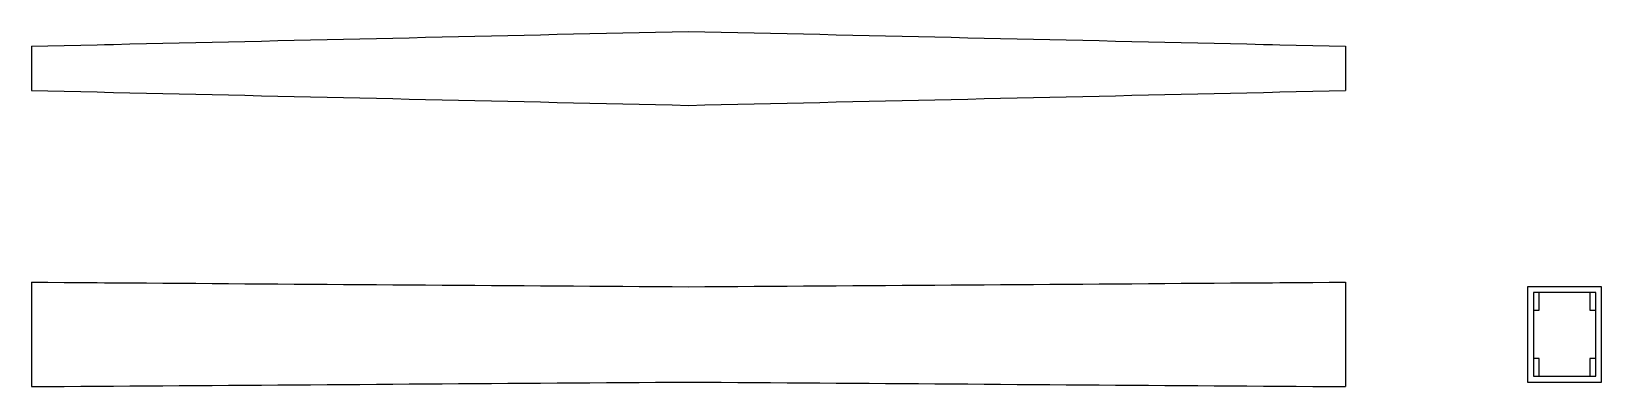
# Model space of a CAD drawing. Header units: inches. Extents: x 0 to 10.8, y -0.4 to 2.1.
import ezdxf

# ---------------------------------------------------------------- set-up
doc = ezdxf.new("R2010")
doc.units = ezdxf.units.IN

msp = doc.modelspace()

# ---------------------------------------------------------------- linework, layer by layer
at = {"layer": 'FRONT'}
for p, q in [((0, 0.358171), (0.1125, 0.357383)), ((0, 0.358171), (0, -0.358171)), ((0.1125, 0.357383), (0.225, 0.356596)), ((0.225, 0.356596), (0.3375, 0.355808)), ((0.3375, 0.355808), (0.45, 0.355021)), ((0.45, 0.355021), (0.5, 0.354671)), ((0.5, 0.354671), (0.5625, 0.354233)), ((0.5625, 0.354233), (0.675, 0.353446)), ((0.675, 0.353446), (0.7875, 0.352658)), ((0.7875, 0.352658), (0.9, 0.351871)), ((0.9, 0.351871), (1.0125, 0.351083)), ((1.0125, 0.351083), (1.125, 0.350296)), ((1.125, 0.350296), (1.2375, 0.349509)), ((1.2375, 0.349509), (1.35, 0.348721)), ((1.35, 0.348721), (1.4625, 0.347934)), ((1.4625, 0.347934), (1.575, 0.347146)), ((1.575, 0.347146), (1.6875, 0.346359)), ((1.6875, 0.346359), (1.8, 0.345571)), ((1.8, 0.345571), (1.9125, 0.344784)), ((1.9125, 0.344784), (2.025, 0.343996)), ((2.025, 0.343996), (2.1375, 0.343209)), ((2.1375, 0.343209), (2.25, 0.342421)), ((2.25, 0.342421), (2.3625, 0.341634)), ((2.3625, 0.341634), (2.475, 0.340846)), ((2.475, 0.340846), (2.5875, 0.340059)), ((2.5875, 0.340059), (2.7, 0.339271)), ((2.7, 0.339271), (2.8125, 0.338484)), ((2.8125, 0.338484), (2.925, 0.337696)), ((2.925, 0.337696), (3.0375, 0.336909)), ((3.0375, 0.336909), (3.15, 0.336121)), ((3.15, 0.336121), (3.2625, 0.335334)), ((3.2625, 0.335334), (3.375, 0.334546)), ((3.375, 0.334546), (3.4875, 0.333759)), ((3.4875, 0.333759), (3.6, 0.332971)), ((3.6, 0.332971), (3.7125, 0.332184)), ((3.7125, 0.332184), (3.825, 0.331396)), ((3.825, 0.331396), (3.9375, 0.330609)), ((3.9375, 0.330609), (4.05, 0.329821)), ((4.05, 0.329821), (4.1625, 0.329034)), ((4.1625, 0.329034), (4.275, 0.328246)), ((4.275, 0.328246), (4.3875, 0.327459)), ((4.3875, 0.327459), (4.5, 0.326671)), ((4.5, 0.326671), (4.6125, 0.327459)), ((4.6125, 0.327459), (4.725, 0.328246)), ((4.725, 0.328246), (4.8375, 0.329034)), ((4.8375, 0.329034), (4.95, 0.329821)), ((4.95, 0.329821), (5.0625, 0.330609)), ((5.0625, 0.330609), (5.175, 0.331396)), ((5.175, 0.331396), (5.2875, 0.332184)), ((5.2875, 0.332184), (5.4, 0.332971)), ((5.4, 0.332971), (5.5125, 0.333759)), ((5.5125, 0.333759), (5.625, 0.334546)), ((5.625, 0.334546), (5.7375, 0.335334)), ((5.7375, 0.335334), (5.85, 0.336121)), ((5.85, 0.336121), (5.9625, 0.336909)), ((5.9625, 0.336909), (6.075, 0.337696)), ((6.075, 0.337696), (6.1875, 0.338484)), ((6.1875, 0.338484), (6.3, 0.339271)), ((6.3, 0.339271), (6.4125, 0.340059)), ((6.4125, 0.340059), (6.525, 0.340846)), ((6.525, 0.340846), (6.6375, 0.341634)), ((6.6375, 0.341634), (6.75, 0.342421)), ((6.75, 0.342421), (6.8625, 0.343209)), ((6.8625, 0.343209), (6.975, 0.343996)), ((6.975, 0.343996), (7.0875, 0.344784)), ((7.0875, 0.344784), (7.2, 0.345571)), ((7.2, 0.345571), (7.3125, 0.346359)), ((7.3125, 0.346359), (7.425, 0.347146)), ((7.425, 0.347146), (7.5375, 0.347934)), ((7.5375, 0.347934), (7.65, 0.348721)), ((7.65, 0.348721), (7.7625, 0.349509)), ((7.7625, 0.349509), (7.875, 0.350296)), ((7.875, 0.350296), (7.9875, 0.351083)), ((7.9875, 0.351083), (8.1, 0.351871)), ((8.1, 0.351871), (8.2125, 0.352658)), ((8.2125, 0.352658), (8.325, 0.353446)), ((8.325, 0.353446), (8.4375, 0.354233)), ((8.4375, 0.354233), (8.5, 0.354671)), ((8.5, 0.354671), (8.55, 0.355021)), ((8.55, 0.355021), (8.6625, 0.355808)), ((8.6625, 0.355808), (8.775, 0.356596)), ((8.775, 0.356596), (8.8875, 0.357383)), ((8.8875, 0.357383), (9, 0.358171)), ((9, 0.358171), (9, -0.358171)), ((0, -0.358171), (0.1125, -0.357383)), ((0.1125, -0.357383), (0.225, -0.356596)), ((0.225, -0.356596), (0.3375, -0.355808)), ((0.3375, -0.355808), (0.45, -0.355021)), ((0.45, -0.355021), (0.5, -0.354671)), ((0.5, -0.354671), (0.5625, -0.354233)), ((0.5625, -0.354233), (0.675, -0.353446)), ((0.675, -0.353446), (0.7875, -0.352658)), ((0.7875, -0.352658), (0.9, -0.351871)), ((0.9, -0.351871), (1.0125, -0.351083)), ((1.0125, -0.351083), (1.125, -0.350296)), ((1.125, -0.350296), (1.2375, -0.349509)), ((1.2375, -0.349509), (1.35, -0.348721)), ((1.35, -0.348721), (1.4625, -0.347934)), ((1.4625, -0.347934), (1.575, -0.347146)), ((1.575, -0.347146), (1.6875, -0.346359)), ((1.6875, -0.346359), (1.8, -0.345571)), ((1.8, -0.345571), (1.9125, -0.344784)), ((1.9125, -0.344784), (2.025, -0.343996)), ((2.025, -0.343996), (2.1375, -0.343209)), ((2.1375, -0.343209), (2.25, -0.342421)), ((2.25, -0.342421), (2.3625, -0.341634)), ((2.3625, -0.341634), (2.475, -0.340846)), ((2.475, -0.340846), (2.5875, -0.340059)), ((2.5875, -0.340059), (2.7, -0.339271)), ((2.7, -0.339271), (2.8125, -0.338484)), ((2.8125, -0.338484), (2.925, -0.337696)), ((2.925, -0.337696), (3.0375, -0.336909)), ((3.0375, -0.336909), (3.15, -0.336121)), ((3.15, -0.336121), (3.2625, -0.335334)), ((3.2625, -0.335334), (3.375, -0.334546)), ((3.375, -0.334546), (3.4875, -0.333759)), ((3.4875, -0.333759), (3.6, -0.332971)), ((3.6, -0.332971), (3.7125, -0.332184)), ((3.7125, -0.332184), (3.825, -0.331396)), ((3.825, -0.331396), (3.9375, -0.330609)), ((3.9375, -0.330609), (4.05, -0.329821)), ((4.05, -0.329821), (4.1625, -0.329034)), ((4.1625, -0.329034), (4.275, -0.328246)), ((4.275, -0.328246), (4.3875, -0.327459)), ((4.3875, -0.327459), (4.5, -0.326671)), ((4.5, -0.326671), (4.6125, -0.327459)), ((4.6125, -0.327459), (4.725, -0.328246)), ((4.725, -0.328246), (4.8375, -0.329034)), ((4.8375, -0.329034), (4.95, -0.329821)), ((4.95, -0.329821), (5.0625, -0.330609)), ((5.0625, -0.330609), (5.175, -0.331396)), ((5.175, -0.331396), (5.2875, -0.332184)), ((5.2875, -0.332184), (5.4, -0.332971)), ((5.4, -0.332971), (5.5125, -0.333759)), ((5.5125, -0.333759), (5.625, -0.334546)), ((5.625, -0.334546), (5.7375, -0.335334)), ((5.7375, -0.335334), (5.85, -0.336121)), ((5.85, -0.336121), (5.9625, -0.336909)), ((5.9625, -0.336909), (6.075, -0.337696)), ((6.075, -0.337696), (6.1875, -0.338484)), ((6.1875, -0.338484), (6.3, -0.339271)), ((6.3, -0.339271), (6.4125, -0.340059)), ((6.4125, -0.340059), (6.525, -0.340846)), ((6.525, -0.340846), (6.6375, -0.341634)), ((6.6375, -0.341634), (6.75, -0.342421)), ((6.75, -0.342421), (6.8625, -0.343209)), ((6.8625, -0.343209), (6.975, -0.343996)), ((6.975, -0.343996), (7.0875, -0.344784)), ((7.0875, -0.344784), (7.2, -0.345571)), ((7.2, -0.345571), (7.3125, -0.346359)), ((7.3125, -0.346359), (7.425, -0.347146)), ((7.425, -0.347146), (7.5375, -0.347934)), ((7.5375, -0.347934), (7.65, -0.348721)), ((7.65, -0.348721), (7.7625, -0.349509)), ((7.7625, -0.349509), (7.875, -0.350296)), ((7.875, -0.350296), (7.9875, -0.351083)), ((7.9875, -0.351083), (8.1, -0.351871)), ((8.1, -0.351871), (8.2125, -0.352658)), ((8.2125, -0.352658), (8.325, -0.353446)), ((8.325, -0.353446), (8.4375, -0.354233)), ((8.4375, -0.354233), (8.5, -0.354671)), ((8.5, -0.354671), (8.55, -0.355021)), ((8.55, -0.355021), (8.6625, -0.355808)), ((8.6625, -0.355808), (8.775, -0.356596)), ((8.775, -0.356596), (8.8875, -0.357383)), ((8.8875, -0.357383), (9, -0.358171))]:
    msp.add_line(p, q, dxfattribs=at)
at = {"layer": 'SECTION'}
for p, q in [((10.753631, 0.326671), (10.246369, 0.326671)), ((10.246369, 0.326671), (10.246369, -0.326671)), ((10.753631, -0.326671), (10.753631, 0.326671)), ((10.713631, 0.286671), (10.286369, 0.286671)), ((10.286369, 0.286671), (10.286369, -0.286671)), ((10.326369, 0.286671), (10.286369, 0.286671)), ((10.286369, 0.286671), (10.286369, 0.165863)), ((10.326369, 0.165863), (10.326369, 0.286671)), ((10.713631, 0.286671), (10.673631, 0.286671)), ((10.673631, 0.286671), (10.673631, 0.165863)), ((10.713631, -0.286671), (10.713631, 0.286671)), ((10.713631, 0.165863), (10.713631, 0.286671)), ((10.286369, 0.165863), (10.326369, 0.165863)), ((10.673631, 0.165863), (10.713631, 0.165863)), ((10.326369, -0.165863), (10.286369, -0.165863)), ((10.286369, -0.165863), (10.286369, -0.286671)), ((10.326369, -0.286671), (10.326369, -0.165863)), ((10.713631, -0.165863), (10.673631, -0.165863)), ((10.673631, -0.165863), (10.673631, -0.286671)), ((10.713631, -0.286671), (10.713631, -0.165863)), ((10.286369, -0.286671), (10.713631, -0.286671)), ((10.286369, -0.286671), (10.326369, -0.286671)), ((10.673631, -0.286671), (10.713631, -0.286671)), ((10.246369, -0.326671), (10.753631, -0.326671))]:
    msp.add_line(p, q, dxfattribs=at)
at = {"layer": 'TOP'}
for p, q in [((2.925, 2.042497), (3.0375, 2.045044)), ((3.0375, 2.045044), (3.15, 2.04759)), ((3.15, 2.04759), (3.2625, 2.050136)), ((3.2625, 2.050136), (3.375, 2.052682)), ((3.375, 2.052682), (3.4875, 2.055228)), ((3.4875, 2.055228), (3.6, 2.057774)), ((3.6, 2.057774), (3.7125, 2.060321)), ((3.7125, 2.060321), (3.825, 2.062867)), ((3.825, 2.062867), (3.9375, 2.065413)), ((3.9375, 2.065413), (4.05, 2.067959)), ((4.05, 2.067959), (4.1625, 2.070505)), ((4.1625, 2.070505), (4.275, 2.073051)), ((4.275, 2.073051), (4.3875, 2.075598)), ((4.3875, 2.075598), (4.5, 2.078144)), ((4.5, 2.078144), (4.6125, 2.075598)), ((4.6125, 2.075598), (4.725, 2.073051)), ((4.725, 2.073051), (4.8375, 2.070505)), ((4.8375, 2.070505), (4.95, 2.067959)), ((4.95, 2.067959), (5.0625, 2.065413)), ((5.0625, 2.065413), (5.175, 2.062867)), ((5.175, 2.062867), (5.2875, 2.060321)), ((5.2875, 2.060321), (5.4, 2.057774)), ((5.4, 2.057774), (5.5125, 2.055228)), ((5.5125, 2.055228), (5.625, 2.052682)), ((5.625, 2.052682), (5.7375, 2.050136)), ((5.7375, 2.050136), (5.85, 2.04759)), ((5.85, 2.04759), (5.9625, 2.045044)), ((5.9625, 2.045044), (6.075, 2.042497)), ((0, 1.976297), (0.1125, 1.978843)), ((0, 1.976297), (0, 1.672728)), ((0.1125, 1.978843), (0.225, 1.981389)), ((0.225, 1.981389), (0.3375, 1.983935)), ((0.3375, 1.983935), (0.45, 1.986482)), ((0.45, 1.986482), (0.5, 1.987613)), ((0.5, 1.987613), (0.5625, 1.989028)), ((0.5625, 1.989028), (0.675, 1.991574)), ((0.675, 1.991574), (0.7875, 1.99412)), ((0.7875, 1.99412), (0.9, 1.996666)), ((0.9, 1.996666), (1.0125, 1.999212)), ((1.0125, 1.999212), (1.125, 2.001759)), ((1.125, 2.001759), (1.2375, 2.004305)), ((1.2375, 2.004305), (1.35, 2.006851)), ((1.35, 2.006851), (1.4625, 2.009397)), ((1.4625, 2.009397), (1.575, 2.011943)), ((1.575, 2.011943), (1.6875, 2.014489)), ((1.6875, 2.014489), (1.8, 2.017036)), ((1.8, 2.017036), (1.9125, 2.019582)), ((1.9125, 2.019582), (2.025, 2.022128)), ((2.025, 2.022128), (2.1375, 2.024674)), ((2.1375, 2.024674), (2.25, 2.02722)), ((2.25, 2.02722), (2.3625, 2.029767)), ((2.3625, 2.029767), (2.475, 2.032313)), ((2.475, 2.032313), (2.5875, 2.034859)), ((2.5875, 2.034859), (2.7, 2.037405)), ((2.7, 2.037405), (2.8125, 2.039951)), ((2.8125, 2.039951), (2.925, 2.042497)), ((6.075, 2.042497), (6.1875, 2.039951)), ((6.1875, 2.039951), (6.3, 2.037405)), ((6.3, 2.037405), (6.4125, 2.034859)), ((6.4125, 2.034859), (6.525, 2.032313)), ((6.525, 2.032313), (6.6375, 2.029767)), ((6.6375, 2.029767), (6.75, 2.02722)), ((6.75, 2.02722), (6.8625, 2.024674)), ((6.8625, 2.024674), (6.975, 2.022128)), ((6.975, 2.022128), (7.0875, 2.019582)), ((7.0875, 2.019582), (7.2, 2.017036)), ((7.2, 2.017036), (7.3125, 2.014489)), ((7.3125, 2.014489), (7.425, 2.011943)), ((7.425, 2.011943), (7.5375, 2.009397)), ((7.5375, 2.009397), (7.65, 2.006851)), ((7.65, 2.006851), (7.7625, 2.004305)), ((7.7625, 2.004305), (7.875, 2.001759)), ((7.875, 2.001759), (7.9875, 1.999212)), ((7.9875, 1.999212), (8.1, 1.996666)), ((8.1, 1.996666), (8.2125, 1.99412)), ((8.2125, 1.99412), (8.325, 1.991574)), ((8.325, 1.991574), (8.4375, 1.989028)), ((8.4375, 1.989028), (8.5, 1.987613)), ((8.5, 1.987613), (8.55, 1.986482)), ((8.55, 1.986482), (8.6625, 1.983935)), ((8.6625, 1.983935), (8.775, 1.981389)), ((8.775, 1.981389), (8.8875, 1.978843)), ((8.8875, 1.978843), (9, 1.976297)), ((9, 1.976297), (9, 1.672728)), ((0, 1.672728), (0.1125, 1.670182)), ((0.1125, 1.670182), (0.225, 1.667636)), ((0.225, 1.667636), (0.3375, 1.66509)), ((0.3375, 1.66509), (0.45, 1.662544)), ((0.45, 1.662544), (0.5, 1.661412)), ((0.5, 1.661412), (0.5625, 1.659997)), ((0.5625, 1.659997), (0.675, 1.657451)), ((0.675, 1.657451), (0.7875, 1.654905)), ((0.7875, 1.654905), (0.9, 1.652359)), ((0.9, 1.652359), (1.0125, 1.649813)), ((1.0125, 1.649813), (1.125, 1.647267)), ((1.125, 1.647267), (1.2375, 1.64472)), ((1.2375, 1.64472), (1.35, 1.642174)), ((1.35, 1.642174), (1.4625, 1.639628)), ((1.4625, 1.639628), (1.575, 1.637082)), ((1.575, 1.637082), (1.6875, 1.634536)), ((1.6875, 1.634536), (1.8, 1.631989)), ((1.8, 1.631989), (1.9125, 1.629443)), ((1.9125, 1.629443), (2.025, 1.626897)), ((2.025, 1.626897), (2.1375, 1.624351)), ((2.1375, 1.624351), (2.25, 1.621805)), ((2.25, 1.621805), (2.3625, 1.619259)), ((2.3625, 1.619259), (2.475, 1.616712)), ((2.475, 1.616712), (2.5875, 1.614166)), ((2.5875, 1.614166), (2.7, 1.61162)), ((6.3, 1.61162), (6.4125, 1.614166)), ((6.4125, 1.614166), (6.525, 1.616712)), ((6.525, 1.616712), (6.6375, 1.619259)), ((6.6375, 1.619259), (6.75, 1.621805)), ((6.75, 1.621805), (6.8625, 1.624351)), ((6.8625, 1.624351), (6.975, 1.626897)), ((6.975, 1.626897), (7.0875, 1.629443)), ((7.0875, 1.629443), (7.2, 1.631989)), ((7.2, 1.631989), (7.3125, 1.634536)), ((7.3125, 1.634536), (7.425, 1.637082)), ((7.425, 1.637082), (7.5375, 1.639628)), ((7.5375, 1.639628), (7.65, 1.642174)), ((7.65, 1.642174), (7.7625, 1.64472)), ((7.7625, 1.64472), (7.875, 1.647267)), ((7.875, 1.647267), (7.9875, 1.649813)), ((7.9875, 1.649813), (8.1, 1.652359)), ((8.1, 1.652359), (8.2125, 1.654905)), ((8.2125, 1.654905), (8.325, 1.657451)), ((8.325, 1.657451), (8.4375, 1.659997)), ((8.4375, 1.659997), (8.5, 1.661412)), ((8.5, 1.661412), (8.55, 1.662544)), ((8.55, 1.662544), (8.6625, 1.66509)), ((8.6625, 1.66509), (8.775, 1.667636)), ((8.775, 1.667636), (8.8875, 1.670182)), ((8.8875, 1.670182), (9, 1.672728)), ((2.7, 1.61162), (2.8125, 1.609074)), ((2.8125, 1.609074), (2.925, 1.606528)), ((2.925, 1.606528), (3.0375, 1.603982)), ((3.0375, 1.603982), (3.15, 1.601435)), ((3.15, 1.601435), (3.2625, 1.598889)), ((3.2625, 1.598889), (3.375, 1.596343)), ((3.375, 1.596343), (3.4875, 1.593797)), ((3.4875, 1.593797), (3.6, 1.591251)), ((3.6, 1.591251), (3.7125, 1.588705)), ((3.7125, 1.588705), (3.825, 1.586158)), ((3.825, 1.586158), (3.9375, 1.583612)), ((3.9375, 1.583612), (4.05, 1.581066)), ((4.05, 1.581066), (4.1625, 1.57852)), ((4.1625, 1.57852), (4.275, 1.575974)), ((4.275, 1.575974), (4.3875, 1.573428)), ((4.3875, 1.573428), (4.5, 1.570881)), ((4.5, 1.570881), (4.6125, 1.573428)), ((4.6125, 1.573428), (4.725, 1.575974)), ((4.725, 1.575974), (4.8375, 1.57852)), ((4.8375, 1.57852), (4.95, 1.581066)), ((4.95, 1.581066), (5.0625, 1.583612)), ((5.0625, 1.583612), (5.175, 1.586158)), ((5.175, 1.586158), (5.2875, 1.588705)), ((5.2875, 1.588705), (5.4, 1.591251)), ((5.4, 1.591251), (5.5125, 1.593797)), ((5.5125, 1.593797), (5.625, 1.596343)), ((5.625, 1.596343), (5.7375, 1.598889)), ((5.7375, 1.598889), (5.85, 1.601435)), ((5.85, 1.601435), (5.9625, 1.603982)), ((5.9625, 1.603982), (6.075, 1.606528)), ((6.075, 1.606528), (6.1875, 1.609074)), ((6.1875, 1.609074), (6.3, 1.61162))]:
    msp.add_line(p, q, dxfattribs=at)

doc.saveas('drawing.dxf')
